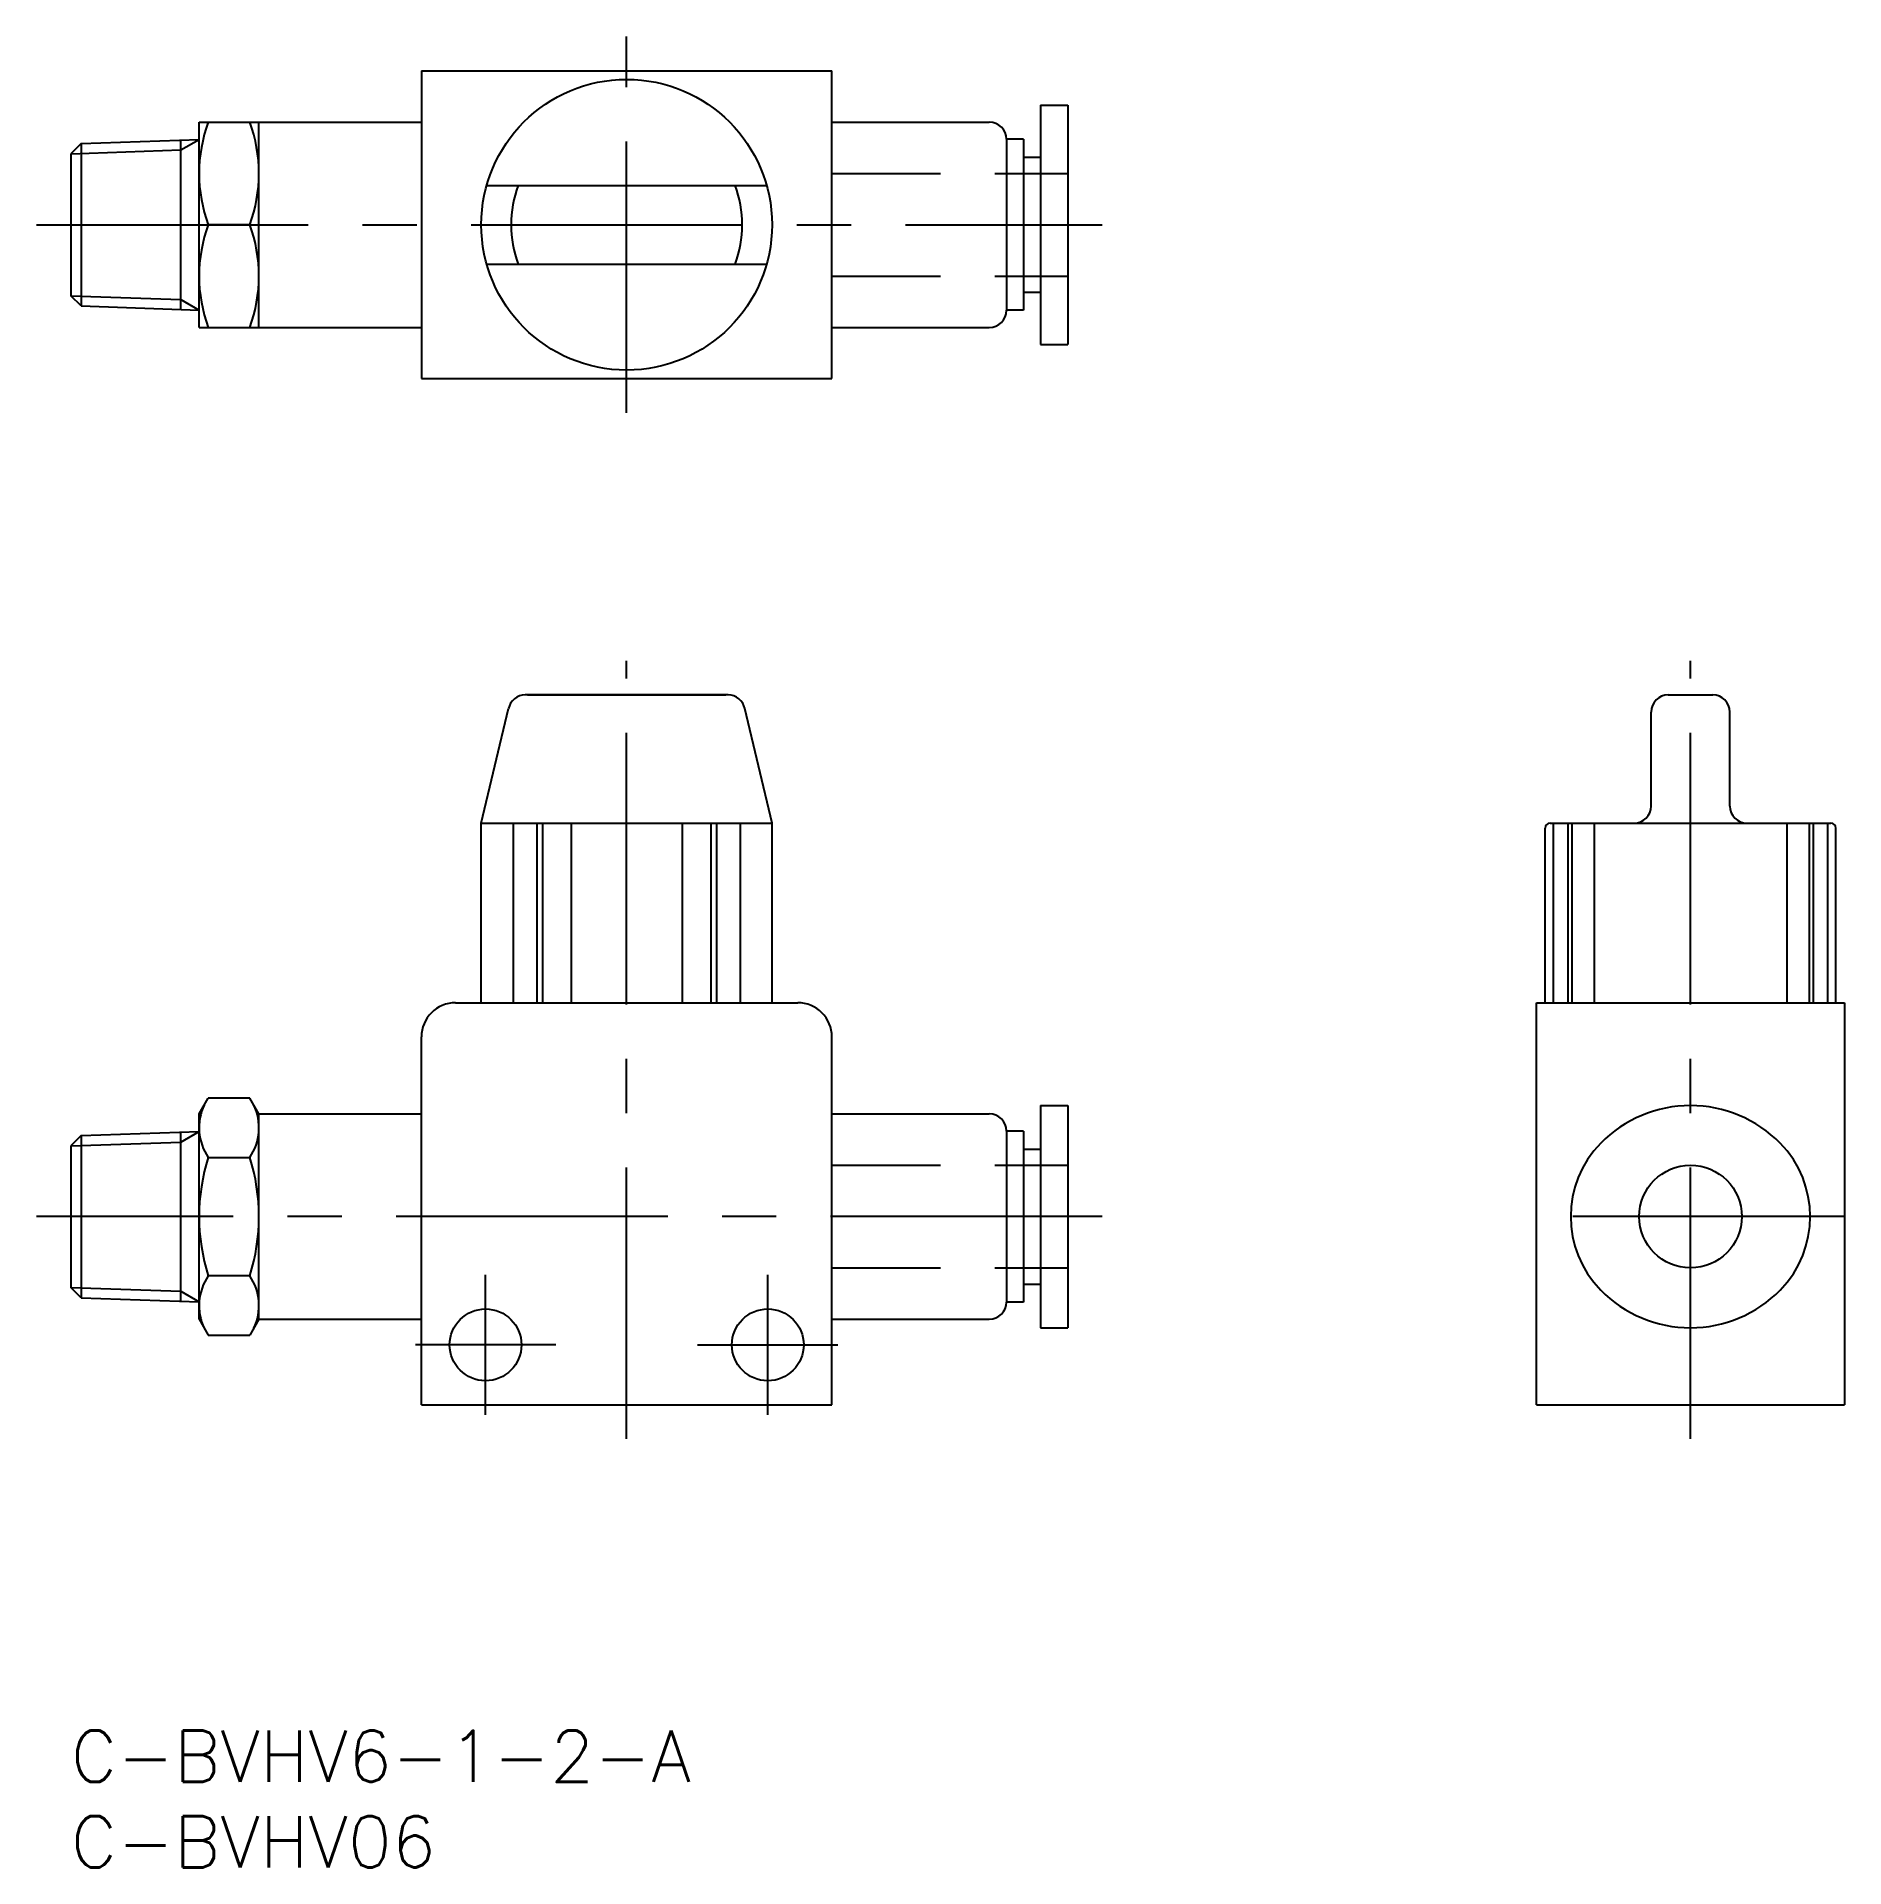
# Model space of a CAD drawing. Extents: x -2 to 104, y -8 to 99.
import ezdxf
from ezdxf.enums import TextEntityAlignment as Align

# ---------------------------------------------------------------- set-up
doc = ezdxf.new("R2010")
doc.units = 0
doc.header["$LTSCALE"] = 0.5
doc.linetypes.add('CENTER', pattern=[50.8, 31.75, -6.35, 6.35, -6.35])
doc.linetypes.add('DASHED', pattern=[19.05, 12.7, -6.35])
doc.layers.get('0').update_dxf_attribs({"linetype": 'CONTINUOUS'})
doc.layers.add('CENTER', color=1, linetype='CENTER')
doc.styles.get("Standard").update_dxf_attribs({"font": 'txt.shx', "height": 3, "bigfont": 'bigfont.shx'})

msp = doc.modelspace()

# ---------------------------------------------------------------- linework, layer by layer
at = {"color": 7, "linetype": 'CONTINUOUS'}
for p, q in [((20.5, 97.04), (20.5, 79.04)), ((20.5, 97.04), (44.5, 97.04)), ((44.5, 79.04), (44.5, 97.04)), ((56.7, 95.04), (58.3, 95.04)), ((56.7, 95.04), (56.7, 81.04)), ((58.3, 95.04), (58.3, 81.04)), ((7.5, 94.04), (20.5, 94.04)), ((7.5, 82.04), (7.5, 94.04)), ((11, 82.04), (11, 94.04)), ((44.5, 94.04), (53.7, 94.04)), ((0.6, 92.78), (0, 92.18)), ((0, 92.18), (0, 83.89)), ((0.6, 92.78), (7.5, 93.03)), ((0.6, 92.78), (0.6, 83.29)), ((6.43, 83.09), (6.43, 92.99)), ((55.7, 93.04), (54.7, 93.04)), ((54.7, 93.04), (54.7, 83.04)), ((55.7, 93.04), (55.7, 83.04)), ((55.7, 91.99), (56.7, 91.99)), ((24.32, 90.34), (40.68, 90.34)), ((10.46, 88.04), (8.04, 88.04)), ((24.32, 85.74), (40.68, 85.74)), ((0.6, 83.29), (0, 83.89)), ((55.7, 84.09), (56.7, 84.09)), ((0.6, 83.29), (7.5, 83.05)), ((55.7, 83.04), (54.7, 83.04)), ((7.5, 82.04), (20.5, 82.04)), ((44.5, 82.04), (53.7, 82.04)), ((56.7, 81.04), (58.3, 81.04)), ((20.5, 79.04), (44.5, 79.04)), ((38.43, 60.55), (26.57, 60.55)), ((26.7, 60.55), (38.3, 60.55)), ((93.4, 60.55), (96, 60.55)), ((24, 53.05), (25.59, 59.75)), ((41, 53.05), (39.41, 59.75)), ((92.4, 54.05), (92.4, 59.55)), ((97, 54.05), (97, 59.55)), ((24, 42.55), (24, 53.05)), ((24, 53.05), (41, 53.05)), ((25.87, 53.05), (25.87, 42.55)), ((27.25, 53.05), (27.25, 42.55)), ((27.58, 53.05), (27.58, 42.55)), ((29.26, 53.05), (29.26, 42.55)), ((35.74, 53.05), (35.74, 42.55)), ((37.42, 53.05), (37.42, 42.55)), ((37.75, 53.05), (37.75, 42.55)), ((39.13, 53.05), (39.13, 42.55)), ((41, 42.55), (41, 53.05)), ((86.2, 42.55), (86.2, 52.75)), ((86.5, 53.05), (102.9, 53.05)), ((86.68, 53.05), (86.68, 42.55)), ((87.53, 53.05), (87.53, 42.55)), ((87.76, 53.05), (87.76, 42.55)), ((89.06, 53.05), (89.06, 42.55)), ((100.34, 53.05), (100.34, 42.55)), ((101.64, 53.05), (101.64, 42.55)), ((101.87, 53.05), (101.87, 42.55)), ((102.72, 53.05), (102.72, 42.55)), ((103.2, 42.55), (103.2, 52.75)), ((22.5, 42.55), (42.5, 42.55)), ((85.7, 19.05), (85.7, 42.55)), ((85.7, 42.55), (103.7, 42.55)), ((103.7, 42.55), (103.7, 19.05)), ((20.5, 19.05), (20.5, 40.55)), ((44.5, 19.05), (44.5, 40.55)), ((7.5, 36.05), (8.04, 36.97)), ((10.46, 36.97), (8.04, 36.97)), ((11, 36.05), (10.46, 36.97)), ((56.7, 36.55), (58.3, 36.55)), ((56.7, 36.55), (56.7, 23.55)), ((58.3, 36.55), (58.3, 23.55)), ((7.5, 24.05), (7.5, 36.05)), ((11, 36.05), (20.5, 36.05)), ((11, 24.05), (11, 36.05)), ((44.5, 36.05), (53.7, 36.05)), ((0.6, 34.79), (0, 34.19)), ((0.6, 34.79), (7.5, 35.03)), ((0.6, 34.79), (0.6, 25.3)), ((6.43, 25.1), (6.43, 35)), ((55.7, 35.05), (54.7, 35.05)), ((54.7, 35.05), (54.7, 25.05)), ((55.7, 35.05), (55.7, 25.05)), ((0, 34.19), (0, 25.9)), ((8.04, 33.51), (10.46, 33.51)), ((55.7, 34), (56.7, 34)), ((0.6, 25.3), (0, 25.9)), ((10.46, 26.58), (8.04, 26.58)), ((55.7, 26.1), (56.7, 26.1)), ((0.6, 25.3), (7.5, 25.06)), ((55.7, 25.05), (54.7, 25.05)), ((7.5, 24.05), (8.04, 23.12)), ((11, 24.05), (10.46, 23.12)), ((11, 24.05), (20.5, 24.05)), ((44.5, 24.05), (53.7, 24.05)), ((8.04, 23.12), (10.46, 23.12)), ((56.7, 23.55), (58.3, 23.55)), ((20.5, 19.05), (44.5, 19.05)), ((85.7, 19.05), (103.7, 19.05))]:
    msp.add_line(p, q, dxfattribs=at)
at = {"color": 3, "linetype": 'CONTINUOUS'}
for p, q in [((0, 92.18), (6.43, 92.41)), ((6.43, 92.41), (7.5, 93.03)), ((0, 83.89), (6.43, 83.67)), ((6.43, 83.67), (7.5, 83.05)), ((0, 34.19), (6.43, 34.41)), ((6.43, 34.41), (7.5, 35.03)), ((0, 25.9), (6.43, 25.68)), ((6.43, 25.68), (7.5, 25.06))]:
    msp.add_line(p, q, dxfattribs=at)
at = {"color": 3, "linetype": 'DASHED'}
for p, q in [((44.5, 91.04), (58.3, 91.04)), ((44.5, 85.04), (58.3, 85.04)), ((44.5, 33.05), (58.3, 33.05)), ((44.5, 27.05), (58.3, 27.05))]:
    msp.add_line(p, q, dxfattribs=at)
at = {"color": 7, "linetype": 'CONTINUOUS'}
for centre, radius in [((32.5, 88.04), 8.5), ((94.7, 30.05), 3), ((24.25, 22.55), 2.1), ((40.75, 22.55), 2.1)]:
    msp.add_circle(centre, radius, dxfattribs=at)
for centre, radius, start, end in [((16.17, 91.04), 8.67, 159.7438, 200.2562), ((2.33, 91.04), 8.67, 339.7438, 20.2562), ((53.7, 93.04), 1, 0, 90), ((32.5, 88.04), 6.75, 160.078, 199.922), ((32.5, 88.04), 6.75, 340.078, 19.922), ((16.17, 85.04), 8.67, 159.7438, 200.2562), ((2.33, 85.04), 8.67, 339.7438, 20.2562), ((53.7, 83.04), 1, 270, 0), ((26.57, 59.55), 1, 90, 168.3664), ((38.43, 59.55), 1, 11.6336, 90), ((93.4, 59.55), 1, 90, 180), ((96, 59.55), 1, 0, 90), ((91.4, 54.05), 1, 270, 0), ((98, 54.05), 1, 180, 270), ((86.5, 52.75), 0.3, 90, 180), ((102.9, 52.75), 0.3, 360, 90), ((22.5, 40.55), 2, 90, 180), ((42.5, 40.55), 2, 0, 90), ((10.57, 35.24), 3.07, 154.3842, 214.3842), ((7.93, 35.24), 3.07, 325.6158, 25.6158), ((94.7, 29.18), 7.36, 44.5158, 135.4842), ((53.7, 35.05), 1, 0, 90), ((93.86, 30.05), 6.16, 135.7036, 224.2964), ((95.54, 30.05), 6.16, 315.7036, 44.2964), ((18.96, 30.05), 11.46, 162.412, 197.588), ((-0.46, 30.05), 11.46, 342.412, 17.588), ((10.57, 24.85), 3.07, 145.6158, 205.6158), ((7.93, 24.85), 3.07, 334.3842, 34.3842), ((94.7, 30.91), 7.36, 224.5158, 315.4842), ((53.7, 25.05), 1, 270, 0)]:
    msp.add_arc(centre, radius, start, end, dxfattribs=at)
at = {"layer": 'CENTER', "color": 1, "linetype": 'CENTER'}
for p, q in [((32.5, 77.04), (32.5, 99.04)), ((-2, 88.04), (60.3, 88.04)), ((32.5, 17.05), (32.5, 62.55)), ((94.7, 17.05), (94.7, 62.55)), ((60.3, 30.05), (-2, 30.05)), ((103.7, 30.05), (85.75, 30.05)), ((24.25, 18.45), (24.25, 26.65)), ((40.75, 18.45), (40.75, 26.65)), ((28.35, 22.55), (20.15, 22.55)), ((36.65, 22.55), (44.85, 22.55))]:
    msp.add_line(p, q, dxfattribs=at)

# ---------------------------------------------------------------- texts
at = {"color": 7, "linetype": 'CONTINUOUS'}
for s, p in [('C-BVHV6-1-2-A', (0, 0)), ('C-BVHV06', (0, -5))]:
    msp.add_text(s, height=3, dxfattribs=at).set_placement(p, align=Align.TOP_LEFT)

doc.saveas('drawing.dxf')
